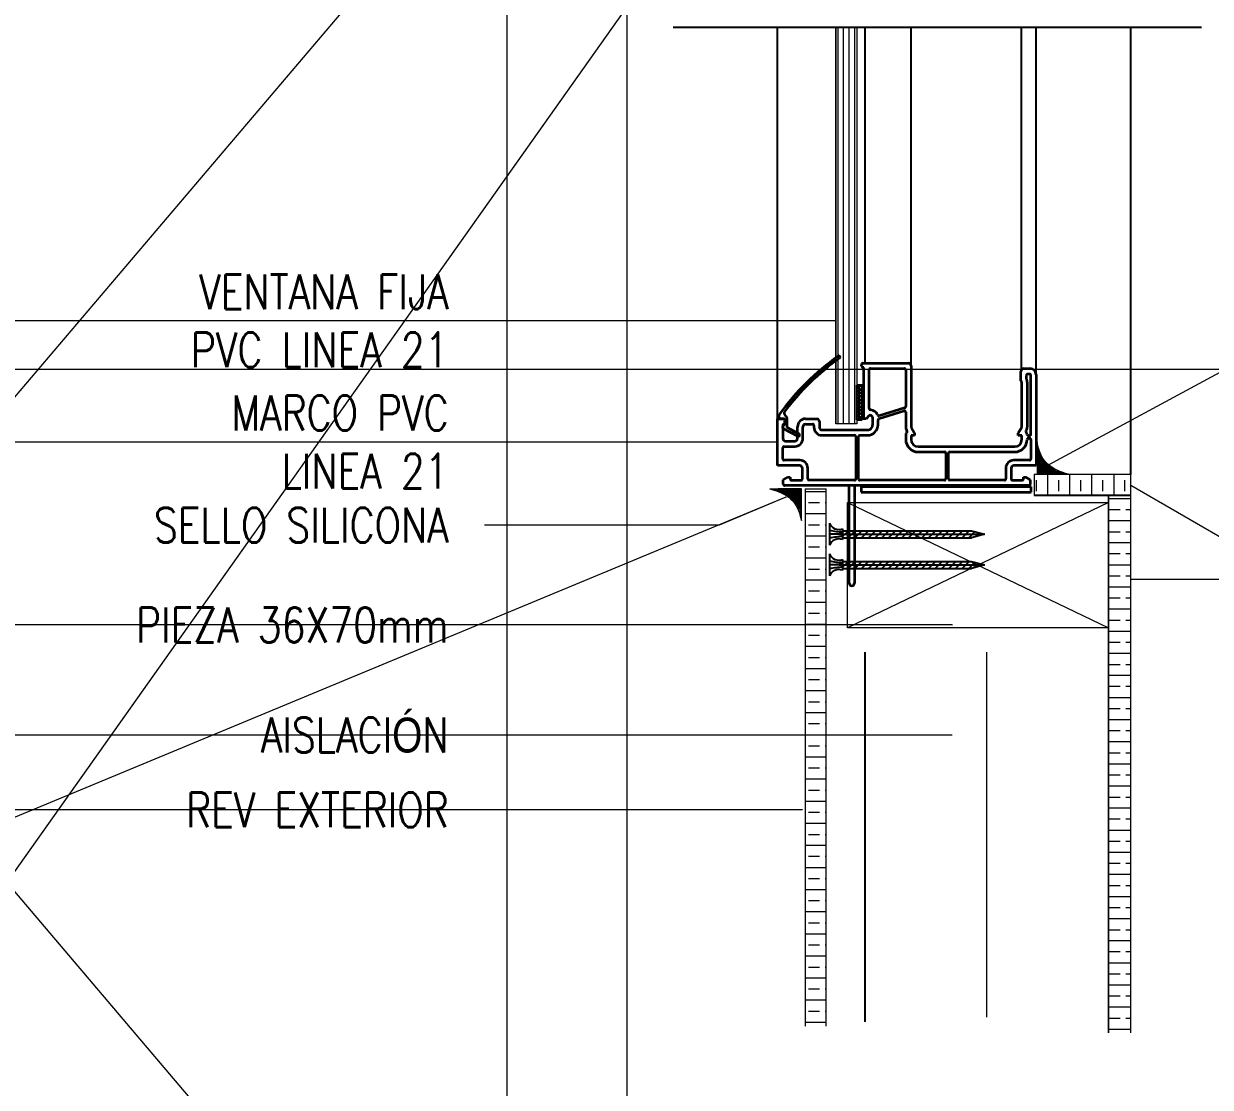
# Model space of a CAD drawing. Header units: metres. Extents: x -2 to 690, y -116 to 73.
# Drawn here: x 183.5583 to 183.8992, y 32.8306 to 33.1361 of the extents above; entities that cross this region are included whole.
import ezdxf

# ---------------------------------------------------------------- set-up
doc = ezdxf.new("R2010")
doc.units = ezdxf.units.M
doc.header["$LTSCALE"] = 5
doc.header["$MEASUREMENT"] = 0
doc.layers.get('0').update_dxf_attribs({"color": 30})
doc.layers.get('DEFPOINTS').update_dxf_attribs({"color": 210})
for name, color, linetype, lineweight in [('A-ANNO-SYMB', 3, 'Continuous', 18), ('A-ANNO-TEXT', 3, 'Continuous', 18), ('A-DETL-PATT', 8, 'Continuous', 18), ('A-ELEV-MBE1', 7, 'Continuous', 35), ('A-ELEV-MBE2', 4, 'Continuous', 25), ('A-FURN', 8, 'Continuous', 18), ('A-WALL-PATT', 8, 'Continuous', 18), ('A-WALL-STUD', 3, 'Continuous', 18)]:
    doc.layers.add(name, color=color, linetype=linetype, lineweight=lineweight)
doc.styles.add('E-ROMANS', font='romans.shx', dxfattribs={"width": 0.8})
doc.dimstyles.new('E-0100_TICK_12', dxfattribs={"dimscale": 0.001, "dimtxt": 120, "dimasz": 120, "dimexe": 60, "dimexo": 40, "dimgap": 60, "dimtad": 0, "dimzin": 0, "dimdsep": 46, "dimtxsty": 'E-ROMANS', "dimblk": 'OBLIQUE', "dimcen": 60, "dimclrd": 256, "dimclre": 256, "dimclrt": 256, "dimadec": 0, "dimazin": 0, "dimtfac": 1, "dimtmove": 1, "dimatfit": 3, "dimldrblk": 'OPEN90', "dimfxl": 1, "dimtfill": 1, "dimtolj": 1, "dimtzin": 0, "dimlwd": -1, "dimarcsym": 0})

# ---------------------------------------------------------------- blocks, each defined once
blk = doc.blocks.new('_Oblique')
at = {"color": 0, "linetype": 'ByBlock', "lineweight": -2}
blk.add_line((-0.5, -0.5), (0.5, 0.5), dxfattribs=at)

msp = doc.modelspace()

# ---------------------------------------------------------------- hatches: boundary and pattern name
at = {"layer": 'A-DETL-PATT'}
h = msp.add_hatch(dxfattribs=at)
h.set_pattern_fill('LINE', color=256, scale=0.0001, angle=135, style=0)
h.set_pattern_definition([(135, (207.3518098598273, -537.9014823364623), (-0.0002245064030267289, -0.0002245064030267288), [])])
edge = h.paths.add_edge_path()
edge.add_line((183.8494983751867, 33.00668991523819), (183.8494983751867, 33.01575696129689))
edge.add_spline(control_points=[(183.8494983751867, 33.01575696129678), (183.8502275095803, 33.01206239308645), (183.8514347897859, 33.01034700615251), (183.8531183927103, 33.00907989738457)], knot_values=[1, 1, 1, 1, 2, 2, 2, 2], weights=[1, 1, 1, 1], degree=3, periodic=0)
edge.add_spline(control_points=[(183.8531183927103, 33.00907989738457), (183.8549428051179, 33.00770681295521), (183.8571157856919, 33.00701817793138), (183.8585253323968, 33.0066899152383)], knot_values=[0, 0, 0, 0, 1, 1, 1, 1], weights=[1, 1, 1, 1], degree=3, periodic=0)
edge.add_line((183.8585253323973, 33.0066899152383), (183.8494983751867, 33.00668991523819))
h = msp.add_hatch(dxfattribs=at)
h.set_pattern_fill('BRASS', color=256, scale=0.001, angle=90, style=0)
h.set_pattern_definition([(90, (-387.158525253868, 9.222612265610124), (-0.00635, 3.888253587292846e-19), []), (90, (-387.161700253868, 9.222612265610124), (-0.00635, 3.888253587292846e-19), [0.003175, -0.0015875])])
h.paths.add_polyline_path([(183.8764167778161, 33.00054410872853), (183.8764167778161, 33.00655728833333), (183.8687157112002, 33.0065573003461), (183.8487191932787, 33.0065573003461), (183.8487191932787, 33.00054410872854)])
h = msp.add_hatch(dxfattribs=at)
h.set_pattern_fill('LINE', color=256, scale=0.0001, angle=-45.00000000000001, style=0)
h.set_pattern_definition([(315, (160.2794200080178, 603.9106133827318), (0.0002245064030267289, 0.0002245064030267288), [])])
edge = h.paths.add_edge_path()
edge.add_line((183.7817314926584, 33.00244113103138), (183.7817314926584, 32.99337408497267))
edge.add_spline(control_points=[(183.7817314926584, 32.99337408497279), (183.7810023582647, 32.99706865318312), (183.7797950780592, 32.99878404011706), (183.7781114751347, 33.00005114888499)], knot_values=[1, 1, 1, 1, 2, 2, 2, 2], weights=[1, 1, 1, 1], degree=3, periodic=0)
edge.add_spline(control_points=[(183.7781114751347, 33.00005114888499), (183.7762870627271, 33.00142423331435), (183.7741140821532, 33.00211286833819), (183.7727045354482, 33.00244113103126)], knot_values=[0, 0, 0, 0, 1, 1, 1, 1], weights=[1, 1, 1, 1], degree=3, periodic=0)
edge.add_line((183.7727045354478, 33.00244113103126), (183.7817314926584, 33.00244113103138))
h = msp.add_hatch(dxfattribs=at)
h.set_pattern_fill('BRASS', color=256, scale=0.001, style=0)
h.set_pattern_definition([(0, (-387.1304167038282, 9.500368965664677), (0, 0.00635), []), (0, (-387.1304167038282, 9.503543965664676), (0, 0.00635), [0.003175, -0.0015875])])
h.paths.add_polyline_path([(183.7888233508955, 33.00252506924316), (183.7828233508955, 33.00252506924317), (183.7828233508954, 32.84819894714514), (183.7888233508955, 32.84819894714514)])
h = msp.add_hatch(dxfattribs=at)
h.set_pattern_fill('BRASS', color=256, scale=0.001, style=0)
h.set_pattern_definition([(0, (-387.0392613995808, 9.498388005150048), (0, 0.00635), []), (0, (-387.0392613995808, 9.501563005150047), (0, 0.00635), [0.003175, -0.0015875])])
h.paths.add_polyline_path([(183.8764167778161, 33.00054410872853), (183.869978655143, 33.00054410872854), (183.8699786551429, 32.84621798663051), (183.8764167778161, 32.84621798663051)])

# ---------------------------------------------------------------- linework, layer by layer
for p, q in [((183.7996892694924, 33.02259941930406), (183.7996892694924, 33.03730790583522)), ((183.7976862561978, 33.02227370064229), (183.7976862561978, 33.03230667968619)), ((183.7976862561978, 33.02227370064229), (183.7976862561978, 33.03230667968619)), ((183.8764167778161, 33.00054410872853), (183.8486072084038, 33.00054410872853))]:
    msp.add_line(p, q)
at = {"layer": 'A-ANNO-SYMB'}
for p, q in [((183.7916664687714, 33.13498919808062), (183.7916664687714, 33.02114897100709)), ((183.7916664687714, 33.02114897100709), (183.7916664687714, 33.13498919808062)), ((183.7916664687714, 33.13498919808062), (183.7916664687714, 33.02114897100709)), ((183.7916664687714, 33.02114897100709), (183.7916664687714, 33.13498919808062)), ((183.7922809287034, 33.02114897100709), (183.7922809287034, 33.13498919808062)), ((183.7922809287034, 33.02114897100709), (183.7922809287034, 33.13498919808062)), ((183.7938736641286, 33.02114897100709), (183.7938736641286, 33.13498919808062)), ((183.7938736641286, 33.02114897100709), (183.7938736641286, 33.13498919808062)), ((183.7954663995538, 33.02114897100709), (183.7954663995538, 33.13498919808062)), ((183.7954663995538, 33.02114897100709), (183.7954663995538, 33.13498919808062)), ((183.7970591349718, 33.02114897100709), (183.7970591349718, 33.13498919808062)), ((183.7970591349718, 33.02114897100709), (183.7970591349718, 33.13498919808062)), ((183.7976862561978, 33.13498919808062), (183.7976862561978, 33.02114897100709)), ((183.7976862561978, 33.13498919808062), (183.7976862561978, 33.02114897100709)), ((183.7976862561978, 33.13498919808062), (183.7976862561978, 33.02114897100709)), ((183.7976862561978, 33.13498919808062), (183.7976862561978, 33.02114897100709)), ((183.7976862561978, 33.02114897100709), (183.7916664687714, 33.02114897100709)), ((183.7976862561978, 33.02114897100709), (183.7916664687714, 33.02114897100709)), ((183.7976230484333, 33.02114897100709), (183.7943342444765, 33.02114897100709)), ((183.7976230484333, 33.02114897100709), (183.7943342444765, 33.02114897100709)), ((183.8494983751867, 33.01575696129678), (183.8494983751867, 33.0066899152383)), ((183.8585253323968, 33.0066899152383), (183.8494983751867, 33.0066899152383)), ((183.7727045354482, 33.00244113103126), (183.7817314926584, 33.00244113103126)), ((183.7817314926584, 33.00244113103126), (183.775110498064, 33.00244113103126)), ((183.7817314926584, 32.99341417382111), (183.7817314926584, 33.00244113103126)), ((183.7817314926584, 32.99337408497279), (183.7817314926584, 33.00244113103126)), ((183.7828233508955, 33.00252506924316), (183.7888233508955, 33.00252506924316)), ((183.8764167778161, 33.00054410872853), (183.8699786551429, 33.00054410872853)), ((183.8699786551429, 33.00054410872853), (183.8699786551429, 32.84621798663051)), ((183.8764167778161, 32.84621798663051), (183.8764167778161, 33.00054410872853))]:
    msp.add_line(p, q, dxfattribs=at)
msp.add_lwpolyline([(183.8486072084038, 33.00054410872853), (183.8764167778161, 33.00054410872853), (183.8764167778161, 33.0065573003461), (183.8486072084038, 33.0065573003461)], close=True, dxfattribs=at)
for points in [[(183.7828233508955, 33.00252506924316), (183.7828233508955, 32.84819894714514)], [(183.7828233508955, 33.00252506924316), (183.7828233508955, 32.84819894714514)], [(183.7888233508955, 32.84819894714514), (183.7888233508955, 33.00252506924316)], [(183.7888233508955, 32.84819894714514), (183.7888233508955, 33.00252506924316)], [(183.8699786551429, 32.84621798663051), (183.8699786551429, 33.00054410872853)]]:
    msp.add_lwpolyline(points, dxfattribs=at)
for points in [[(183.8585253323968, 33.0066899152383), (183.8571157856919, 33.00701817793138), (183.8549428051179, 33.00770681295521), (183.8531183927103, 33.00907989738457), (183.8514347897859, 33.01034700615251), (183.8502275095803, 33.01206239308645), (183.8494983751867, 33.01575696129678)], [(183.7727045354482, 33.00244113103126), (183.7741140821532, 33.00211286833819), (183.7762870627271, 33.00142423331435), (183.7781114751347, 33.00005114888499), (183.7797950780592, 32.99878404011706), (183.7810023582647, 32.99706865318312), (183.7817314926584, 32.99337408497279)]]:
    msp.add_open_spline(points, degree=3, knots=[0, 0, 0, 0, 1, 1, 1, 2, 2, 2, 2], dxfattribs=at)
at = {"layer": 'A-ELEV-MBE1'}
for p, q in [((183.7990497700799, 33.03769160546817), (183.7990497700799, 33.03820320499817)), ((183.7990497700799, 33.03769160546817), (183.7990497700799, 33.03820320499817)), ((183.7994334697274, 33.03858690466022), (183.8124792577715, 33.03858690466022)), ((183.7994334697274, 33.03858690466022), (183.8124792577715, 33.03858690466022)), ((183.7996892694924, 33.03730790583522), (183.7994334697274, 33.03730790583522)), ((183.7996892694924, 33.03730790583522), (183.7994334697274, 33.03730790583522)), ((183.7996892694924, 33.02259941930406), (183.7996892694924, 33.03730790583522)), ((183.8016077677372, 33.03705210607022), (183.811328158829, 33.03705210607022)), ((183.8016077677372, 33.03705210607022), (183.811328158829, 33.03705210607022)), ((183.8132466570738, 33.03781950536522), (183.8132466570738, 33.02022769586056)), ((183.8132466570738, 33.03781950536522), (183.8132466570738, 33.02022769586056)), ((183.8456053274263, 33.03700094610558), (183.8475238256711, 33.03700094610558)), ((183.8456053274263, 33.03700094610558), (183.8475238256711, 33.03700094610558)), ((183.8012240680897, 33.02553806964879), (183.8012240680897, 33.03666840640817)), ((183.8012240680897, 33.02553806964879), (183.8012240680897, 33.03666840640817)), ((183.8117118584765, 33.03666840640817), (183.8117118584765, 33.02611454441085)), ((183.8117118584765, 33.03666840640817), (183.8117118584765, 33.02611454441085)), ((183.8448379281313, 33.03354764926353), (183.8448379281313, 33.03623354681058)), ((183.8448379281313, 33.03354764926353), (183.8448379281313, 33.03623354681058)), ((183.8463727267213, 33.03508244785353), (183.8463727267213, 33.03412106471824)), ((183.8463727267213, 33.03508244785353), (183.8463727267213, 33.03412106471824)), ((183.8472680259061, 33.03546614751558), (183.8467564263688, 33.03546614751558)), ((183.8472680259061, 33.03546614751558), (183.8467564263688, 33.03546614751558)), ((183.8476517255536, 33.01819966333441), (183.8476517255536, 33.03508244785353)), ((183.8476517255536, 33.01819966333441), (183.8476517255536, 33.03508244785353)), ((183.8491865241436, 33.03533824761853), (183.8491865241436, 33.0091699315979)), ((183.8491865241436, 33.03533824761853), (183.8491865241436, 33.0091699315979)), ((183.7976862561978, 33.03230667968619), (183.7991896795998, 33.03230667968619)), ((183.7976862561978, 33.03230667968619), (183.7991896795998, 33.03230667968619)), ((183.7976862561978, 33.03153911415011), (183.7981728723522, 33.03153911415011)), ((183.7976862561978, 33.03153911415011), (183.7981728723522, 33.03153911415011)), ((183.7976862561978, 33.03054598286853), (183.7981728723522, 33.03054598286853)), ((183.7976862561978, 33.03054598286853), (183.7981728723522, 33.03054598286853)), ((183.7981730282323, 33.03153891915444), (183.7984597206074, 33.03203548489709)), ((183.7981730282323, 33.03153891915444), (183.7984597206074, 33.03203548489709)), ((183.7981730281304, 33.03054578766914), (183.7984597205055, 33.0310423534409)), ((183.7981730281304, 33.03054578766914), (183.7984597205055, 33.0310423534409)), ((183.7984598115495, 33.03104258589319), (183.7981731191745, 33.03153915163584)), ((183.7984598115495, 33.03104258589319), (183.7981731191745, 33.03153915163584)), ((183.7984598116514, 33.03004945440789), (183.7981731192763, 33.03054602017964)), ((183.7984598116514, 33.03004945440789), (183.7981731192763, 33.03054602017964)), ((183.7984598114477, 33.03203571734939), (183.7983011356396, 33.03231055189262)), ((183.7984598114477, 33.03203571734939), (183.7983011356396, 33.03231055189262)), ((183.7984595647272, 33.03203567977634), (183.7990329494774, 33.03203567977634)), ((183.7984595647272, 33.03203567977634), (183.7990329494774, 33.03203567977634)), ((183.7984595647272, 33.03104254849477), (183.7990329494774, 33.03104254849477)), ((183.7984595647272, 33.03104254849477), (183.7990329494774, 33.03104254849477)), ((183.7990331052557, 33.0320354849553), (183.7991896795998, 33.03230667968619)), ((183.7990331052557, 33.0320354849553), (183.7991896795998, 33.03230667968619)), ((183.7990331051538, 33.0310423534991), (183.7991896795998, 33.03131354840461)), ((183.7990331051538, 33.0310423534991), (183.7991896795998, 33.03131354840461)), ((183.7990331050519, 33.0300492220429), (183.7991896795998, 33.03032041709393)), ((183.7990331050519, 33.0300492220429), (183.7991896795998, 33.03032041709393)), ((183.7991896795998, 33.0317646798956), (183.799033196096, 33.03203571729118)), ((183.7991896795998, 33.0317646798956), (183.799033196096, 33.03203571729118)), ((183.7991896795998, 33.03077154861403), (183.7990331961979, 33.03104258580588)), ((183.7991896795998, 33.03077154861403), (183.7990331961979, 33.03104258580588)), ((183.7991896795998, 33.03230667968619), (183.7991896795998, 33.02227370064229)), ((183.7991896795998, 33.03230667968619), (183.7991896795998, 33.02227370064229)), ((183.8450937278963, 33.02022769586056), (183.8450937278963, 33.03318589377322)), ((183.8450937278963, 33.02022769586056), (183.8450937278963, 33.03318589377322)), ((183.8466285264863, 33.03316394963058), (183.8466285264863, 33.02022769586056)), ((183.8466285264863, 33.03316394963058), (183.8466285264863, 33.02022769586056)), ((183.7976862561978, 33.02955285158696), (183.7981728723522, 33.02955285158696)), ((183.7976862561978, 33.02955285158696), (183.7981728723522, 33.02955285158696)), ((183.7976862561978, 33.02855972027628), (183.7981728723522, 33.02855972027628)), ((183.7976862561978, 33.02855972027628), (183.7981728723522, 33.02855972027628)), ((183.7976862561978, 33.0275665889947), (183.7981728723522, 33.0275665889947)), ((183.7976862561978, 33.0275665889947), (183.7981728723522, 33.0275665889947)), ((183.7981730280285, 33.02955265621294), (183.7984597204036, 33.0300492219847)), ((183.7981730280285, 33.02955265621294), (183.7984597204036, 33.0300492219847)), ((183.7981730279267, 33.02855952475674), (183.7984597203018, 33.0290560904994)), ((183.7981730279267, 33.02855952475674), (183.7984597203018, 33.0290560904994)), ((183.7981730278175, 33.02756639327144), (183.7984597201999, 33.0280629590432)), ((183.7981730278175, 33.02756639327144), (183.7984597201999, 33.0280629590432)), ((183.7981730277157, 33.02657326181524), (183.7984597200908, 33.027069827587)), ((183.7981730277157, 33.02657326181524), (183.7984597200908, 33.027069827587)), ((183.7984598117533, 33.02905632295169), (183.7981731193782, 33.02955288872344)), ((183.7984598117533, 33.02905632295169), (183.7981731193782, 33.02955288872344)), ((183.7984598118551, 33.02806319149549), (183.7981731194801, 33.02855975723814)), ((183.7984598118551, 33.02806319149549), (183.7981731194801, 33.02855975723814)), ((183.798459811957, 33.02707006001019), (183.7981731195819, 33.02756662578194)), ((183.798459811957, 33.02707006001019), (183.7981731195819, 33.02756662578194)), ((183.7984595647272, 33.03004941721319), (183.7990329494774, 33.03004941721319)), ((183.7984595647272, 33.03004941721319), (183.7990329494774, 33.03004941721319)), ((183.7984595647272, 33.02905628593162), (183.7990329494774, 33.02905628593162)), ((183.7984595647272, 33.02905628593162), (183.7990329494774, 33.02905628593162)), ((183.7984595647272, 33.02806315465004), (183.7990329494774, 33.02806315465004)), ((183.7984595647272, 33.02806315465004), (183.7990329494774, 33.02806315465004)), ((183.7984595647272, 33.02707002336847), (183.7990329494774, 33.02707002336847)), ((183.7984595647272, 33.02707002336847), (183.7990329494774, 33.02707002336847)), ((183.7990331049501, 33.0290560905576), (183.7991896795998, 33.02932728581236)), ((183.7990331049501, 33.0290560905576), (183.7991896795998, 33.02932728581236)), ((183.7990331048482, 33.0280629591014), (183.7991896795998, 33.02833415453078)), ((183.7990331048482, 33.0280629591014), (183.7991896795998, 33.02833415453078)), ((183.7990331047463, 33.02706982764521), (183.7991896795998, 33.02734102324921)), ((183.7990331047463, 33.02706982764521), (183.7991896795998, 33.02734102324921)), ((183.7991896795998, 33.02977841733245), (183.7990331962997, 33.03004945434968)), ((183.7991896795998, 33.02977841733245), (183.7990331962997, 33.03004945434968)), ((183.7991896795998, 33.02878528605088), (183.7990331964016, 33.02905632289348)), ((183.7991896795998, 33.02878528605088), (183.7990331964016, 33.02905632289348)), ((183.7991896795998, 33.0277921547693), (183.7990331965034, 33.02806319143728)), ((183.7991896795998, 33.0277921547693), (183.7990331965034, 33.02806319143728)), ((183.7991896795998, 33.02679902345862), (183.7990331966053, 33.02707005995198)), ((183.7991896795998, 33.02679902345862), (183.7990331966053, 33.02707005995198)), ((183.7976862561978, 33.02657345771313), (183.7981728723522, 33.02657345771313)), ((183.7976862561978, 33.02657345771313), (183.7981728723522, 33.02657345771313)), ((183.7976862561978, 33.02558032643155), (183.7981728723522, 33.02558032643155)), ((183.7976862561978, 33.02558032643155), (183.7981728723522, 33.02558032643155)), ((183.7976862561978, 33.02458719514998), (183.7981728723522, 33.02458719514998)), ((183.7976862561978, 33.02458719514998), (183.7981728723522, 33.02458719514998)), ((183.7976862561978, 33.0235940638684), (183.7981728723522, 33.0235940638684)), ((183.7976862561978, 33.0235940638684), (183.7981728723522, 33.0235940638684)), ((183.7981730274101, 33.02359386741755), (183.7984597197852, 33.0240904331893)), ((183.7981730274101, 33.02359386741755), (183.7984597197852, 33.0240904331893)), ((183.7981730276138, 33.02558013035905), (183.7984597199889, 33.0260766961308)), ((183.7981730276138, 33.02558013035905), (183.7984597199889, 33.0260766961308)), ((183.798173027512, 33.02458699890285), (183.798459719887, 33.0250835646455)), ((183.798173027512, 33.02458699890285), (183.798459719887, 33.0250835646455)), ((183.7984598120589, 33.02607692855399), (183.7981731196838, 33.02657349432575)), ((183.7984598120589, 33.02607692855399), (183.7981731196838, 33.02657349432575)), ((183.7984598121607, 33.02508379709779), (183.7981731197856, 33.02558036286955)), ((183.7984598121607, 33.02508379709779), (183.7981731197856, 33.02558036286955)), ((183.7984598122699, 33.02409066564159), (183.7981731198875, 33.02458723138425)), ((183.7984598122699, 33.02409066564159), (183.7981731198875, 33.02458723138425)), ((183.7984598123717, 33.02309753415629), (183.7981731199966, 33.02359409992805)), ((183.7984598123717, 33.02309753415629), (183.7981731199966, 33.02359409992805)), ((183.7984595647272, 33.02607689208689), (183.7990329494774, 33.02607689208689)), ((183.7984595647272, 33.02607689208689), (183.7990329494774, 33.02607689208689)), ((183.7984595647272, 33.02508376077621), (183.7990329494774, 33.02508376077621)), ((183.7984595647272, 33.02508376077621), (183.7990329494774, 33.02508376077621)), ((183.7984595647272, 33.02409062949464), (183.7990329494774, 33.02409062949464)), ((183.7984595647272, 33.02409062949464), (183.7990329494774, 33.02409062949464)), ((183.7990331044335, 33.02409043324751), (183.7991896795998, 33.02436162937538)), ((183.7990331044335, 33.02409043324751), (183.7991896795998, 33.02436162937538)), ((183.7990331043316, 33.02309730179131), (183.7991896795998, 33.0233684980938)), ((183.7990331043316, 33.02309730179131), (183.7991896795998, 33.0233684980938)), ((183.7990331046445, 33.02607669618901), (183.7991896795998, 33.02634789196763)), ((183.7990331046445, 33.02607669618901), (183.7991896795998, 33.02634789196763)), ((183.7990331045353, 33.02508356470371), (183.7991896795998, 33.02535476068606)), ((183.7990331045353, 33.02508356470371), (183.7991896795998, 33.02535476068606)), ((183.7991896795998, 33.02580589217705), (183.7990331967072, 33.02607692849578)), ((183.7991896795998, 33.02580589217705), (183.7990331967072, 33.02607692849578)), ((183.7991896795998, 33.02481276089547), (183.7990331968163, 33.02508379703958)), ((183.7991896795998, 33.02481276089547), (183.7990331968163, 33.02508379703958)), ((183.7991896795998, 33.0238196296139), (183.7990331969182, 33.02409066558339)), ((183.7991896795998, 33.0238196296139), (183.7990331969182, 33.02409066558339)), ((183.8012395849424, 33.02351023534884), (183.8003287689049, 33.02259941930406)), ((183.8012395849424, 33.02351023534884), (183.8003287689049, 33.02259941930406)), ((183.804053582468, 33.02268678856653), (183.8112159759099, 33.02487655198074)), ((183.804053582468, 33.02268678856653), (183.8112159759099, 33.02487655198074)), ((183.8114403417481, 33.02574761062151), (183.8040810701264, 33.02349765550916)), ((183.8114403417481, 33.02574761062151), (183.8040810701264, 33.02349765550916)), ((183.8117118584765, 33.0245096181914), (183.8117118584765, 33.02022769586056)), ((183.8117118584765, 33.0245096181914), (183.8117118584765, 33.02022769586056)), ((183.7748766922219, 33.02259941930406), (183.7764114908192, 33.02259941930406)), ((183.7748766922219, 33.0091699315979), (183.7748766922219, 33.02259941930406)), ((183.7748766922219, 33.02259941930406), (183.7764114908192, 33.02259941930406)), ((183.7748766922219, 33.0091699315979), (183.7748766922219, 33.02259941930406)), ((183.7755635615745, 33.02272779146897), (183.7769025213334, 33.02272083073494)), ((183.7755635615745, 33.02272779146897), (183.7769025213334, 33.02272083073494)), ((183.7763619916646, 33.02035260012944), (183.7763471331842, 33.01988787036844)), ((183.7763619916646, 33.02035260012944), (183.7763471331842, 33.01988787036844)), ((183.7763471331842, 33.01988787036844), (183.7806829158858, 33.01763006243145)), ((183.7763471331842, 33.01988787036844), (183.7806829158858, 33.01763006243145)), ((183.7768740457892, 33.02080885808554), (183.7763619916646, 33.02035260012944)), ((183.7768740457892, 33.02080885808554), (183.7763619916646, 33.02035260012944)), ((183.7764114908192, 33.02106462071406), (183.7764114908192, 33.01697182444495)), ((183.7764114908192, 33.02106462071406), (183.7764114908192, 33.01697182444495)), ((183.7768839816768, 33.02272011475161), (183.7768740457892, 33.02080885808554)), ((183.7768839816768, 33.02272011475161), (183.7768740457892, 33.02080885808554)), ((183.777634776458, 33.02007930386917), (183.7776484843476, 33.02271614041983)), ((183.777634776458, 33.02007930386917), (183.7776484843476, 33.02271614041983)), ((183.7810360200443, 33.01830814617442), (183.777634776458, 33.02007930386917)), ((183.7810360200443, 33.01830814617442), (183.777634776458, 33.02007930386917)), ((183.7806321869489, 33.01697182444495), (183.7806321869489, 33.02029722141906)), ((183.7806321869489, 33.01697182444495), (183.7806321869489, 33.02029722141906)), ((183.7821669855462, 33.01697182444495), (183.7821669855462, 33.02029722141906)), ((183.7821669855462, 33.01697182444495), (183.7821669855462, 33.02029722141906)), ((183.7829343848412, 33.02259941930406), (183.786131881911, 33.02259941930406)), ((183.7829343848412, 33.02259941930406), (183.786131881911, 33.02259941930406)), ((183.7829343848412, 33.02106462071406), (183.7849807829685, 33.02106462071406)), ((183.7829343848412, 33.02106462071406), (183.7849807829685, 33.02106462071406)), ((183.785364482616, 33.020680921052), (183.785364482616, 33.020169321522)), ((183.785364482616, 33.020680921052), (183.785364482616, 33.020169321522)), ((183.7868992812133, 33.02183202000906), (183.7868992812133, 33.020169321522)), ((183.7868992812133, 33.02183202000906), (183.7868992812133, 33.020169321522)), ((183.7976862561978, 33.02260093258683), (183.7981728723522, 33.02260093258683)), ((183.7976862561978, 33.02260093258683), (183.7981728723522, 33.02260093258683)), ((183.7991896795998, 33.02227370064229), (183.7976862561978, 33.02227370064229)), ((183.7991896795998, 33.02227370064229), (183.7976862561978, 33.02227370064229)), ((183.7981730273082, 33.02260073596135), (183.7984597196833, 33.0230973017331)), ((183.7981730273082, 33.02260073596135), (183.7984597196833, 33.0230973017331)), ((183.7983598326378, 33.02227757284872), (183.7981731200985, 33.02260096847185)), ((183.7983598326378, 33.02227757284872), (183.7981731200985, 33.02260096847185)), ((183.7984595647272, 33.02309749821306), (183.7990329494774, 33.02309749821306)), ((183.7984595647272, 33.02309749821306), (183.7990329494774, 33.02309749821306)), ((183.7991896795998, 33.02282649833232), (183.79903319702, 33.02309753409808)), ((183.7991896795998, 33.02282649833232), (183.79903319702, 33.02309753409808)), ((183.8003287689049, 33.02259941930406), (183.7996892694924, 33.02259941930406)), ((183.8003287689049, 33.02259941930406), (183.7996892694924, 33.02259941930406)), ((183.8022472671497, 33.02093672081701), (183.8022472671497, 33.02285521906906)), ((183.8022472671497, 33.02093672081701), (183.8022472671497, 33.02285521906906)), ((183.8037820657397, 33.02093672081701), (183.8037820657397, 33.02231985474809)), ((183.8037820657397, 33.02093672081701), (183.8037820657397, 33.02231985474809)), ((183.8132466570738, 33.02022769586056), (183.8142698561338, 33.01845546309941)), ((183.8132466570738, 33.02022769586056), (183.8142698561338, 33.01845546309941)), ((183.844070528829, 33.01845546309941), (183.8450937278963, 33.02022769586056)), ((183.844070528829, 33.01845546309941), (183.8450937278963, 33.02022769586056)), ((183.7876666805083, 33.019401922227), (183.8007124685524, 33.019401922227)), ((183.7876666805083, 33.019401922227), (183.8007124685524, 33.019401922227)), ((183.7876666805083, 33.017867123637), (183.7970033719526, 33.017867123637)), ((183.7876666805083, 33.017867123637), (183.7970033719526, 33.017867123637)), ((183.7973870716001, 33.01748342397495), (183.7973870716001, 33.00533293512289)), ((183.7973870716001, 33.01748342397495), (183.7973870716001, 33.00533293512289)), ((183.7981544709024, 33.00533293512289), (183.7981544709024, 33.01748342397495)), ((183.7981544709024, 33.00533293512289), (183.7981544709024, 33.01748342397495)), ((183.7985381705499, 33.017867123637), (183.8007124685524, 33.017867123637)), ((183.7985381705499, 33.017867123637), (183.8007124685524, 33.017867123637)), ((183.8117118584765, 33.01781596367236), (183.8117118584765, 33.01666486474441)), ((183.8117118584765, 33.01781596367236), (183.8117118584765, 33.01666486474441)), ((183.8119174825029, 33.01946029656555), (183.8120711766811, 33.01919409043494)), ((183.8119174825029, 33.01946029656555), (183.8120711766811, 33.01919409043494)), ((183.8132466570738, 33.01781596367236), (183.8132466570738, 33.01666486474441)), ((183.8142698561338, 33.01781596367236), (183.8132466570738, 33.01781596367236)), ((183.8132466570738, 33.01781596367236), (183.8132466570738, 33.01666486474441)), ((183.8142698561338, 33.01781596367236), (183.8132466570738, 33.01781596367236)), ((183.8142698561338, 33.01845546309941), (183.8142698561338, 33.01781596367236)), ((183.8142698561338, 33.01845546309941), (183.8142698561338, 33.01781596367236)), ((183.844070528829, 33.01781596367236), (183.844070528829, 33.01845546309941)), ((183.844070528829, 33.01781596367236), (183.844070528829, 33.01845546309941)), ((183.8450937278963, 33.01781596367236), (183.844070528829, 33.01781596367236)), ((183.8450937278963, 33.01781596367236), (183.844070528829, 33.01781596367236)), ((183.8450937278963, 33.01666486474441), (183.8450937278963, 33.01781596367236)), ((183.8450937278963, 33.01666486474441), (183.8450937278963, 33.01781596367236)), ((183.8464229024672, 33.01946029656555), (183.846269208289, 33.01919409043494)), ((183.8464229024672, 33.01946029656555), (183.846269208289, 33.01919409043494)), ((183.8469734646047, 33.01781596367236), (183.8472680259061, 33.01781596367236)), ((183.8469734646047, 33.01781596367236), (183.8472680259061, 33.01781596367236)), ((183.8470122261338, 33.01704856437736), (183.8472680259061, 33.01704856437736)), ((183.8470122261338, 33.01704856437736), (183.8472680259061, 33.01704856437736)), ((183.8476517255536, 33.01666486474441), (183.8476517255536, 33.01108842984995)), ((183.8476517255536, 33.01666486474441), (183.8476517255536, 33.01108842984995)), ((183.7764114908192, 33.01108842984995), (183.7764114908192, 33.014285926927)), ((183.7764114908192, 33.01108842984995), (183.7764114908192, 33.014285926927)), ((183.7767951904667, 33.01466962655995), (183.7798647876539, 33.01466962655995)), ((183.7767951904667, 33.01466962655995), (183.7798647876539, 33.01466962655995)), ((183.7771788901142, 33.01620442514995), (183.7798647876539, 33.01620442514995)), ((183.7771788901142, 33.01620442514995), (183.7798647876539, 33.01620442514995)), ((183.8152930551938, 33.01461846662441), (183.843047329769, 33.01461846662441)), ((183.8152930551938, 33.01461846662441), (183.843047329769, 33.01461846662441)), ((183.8152930551938, 33.01308366800531), (183.8228391482831, 33.01308366800531)), ((183.8152930551938, 33.01308366800531), (183.8228391482831, 33.01308366800531)), ((183.8243739468804, 33.01308366800531), (183.843047329769, 33.01308366800531)), ((183.8243739468804, 33.01308366800531), (183.843047329769, 33.01308366800531)), ((183.7812716863687, 33.0107047301879), (183.7767951904667, 33.0107047301879)), ((183.7812716863687, 33.0107047301879), (183.7767951904667, 33.0107047301879)), ((183.8232228479306, 33.01269996837236), (183.8232228479306, 33.00533293512289)), ((183.8232228479306, 33.01269996837236), (183.8232228479306, 33.00533293512289)), ((183.8239902472256, 33.00533293512289), (183.8239902472256, 33.01269996837236)), ((183.8239902472256, 33.00533293512289), (183.8239902472256, 33.01269996837236)), ((183.8472680259061, 33.0107047301879), (183.842791530004, 33.0107047301879)), ((183.8472680259061, 33.0107047301879), (183.842791530004, 33.0107047301879)), ((183.7812716863687, 33.0091699315979), (183.7748766922219, 33.0091699315979)), ((183.7812716863687, 33.0091699315979), (183.7748766922219, 33.0091699315979)), ((183.7820390856637, 33.00533293512289), (183.7820390856637, 33.0084025323029)), ((183.7820390856637, 33.00533293512289), (183.7820390856637, 33.0084025323029)), ((183.7835738842537, 33.00533293512289), (183.7835738842537, 33.0084025323029)), ((183.7835738842537, 33.00533293512289), (183.7835738842537, 33.0084025323029)), ((183.8404893321118, 33.0084025323029), (183.8404893321118, 33.00533293512289)), ((183.8404893321118, 33.0084025323029), (183.8404893321118, 33.00533293512289)), ((183.842024130709, 33.0084025323029), (183.842024130709, 33.00533293512289)), ((183.842024130709, 33.0084025323029), (183.842024130709, 33.00533293512289)), ((183.8491865241436, 33.0091699315979), (183.842791530004, 33.0091699315979)), ((183.8491865241436, 33.0091699315979), (183.842791530004, 33.0091699315979)), ((183.7765393907017, 33.00507656713471), (183.777869549484, 33.00584453465289)), ((183.7765393907017, 33.00507656713471), (183.777869549484, 33.00584453465289)), ((183.7765393907017, 33.00379813653289), (183.7765393907017, 33.00507656713471)), ((183.7765393907017, 33.00379813653289), (183.7765393907017, 33.00507656713471)), ((183.795079962953, 33.00341443687084), (183.7769230903492, 33.00341443687084)), ((183.8471401260236, 33.00341443687084), (183.7769230903492, 33.00341443687084)), ((183.777869549484, 33.00584453465289), (183.7785090488965, 33.00584453465289)), ((183.777869549484, 33.00584453465289), (183.7785090488965, 33.00584453465289)), ((183.7785090488965, 33.00584453465289), (183.7785090488965, 33.00533293512289)), ((183.7785090488965, 33.00584453465289), (183.7785090488965, 33.00533293512289)), ((183.778892748544, 33.00494923546084), (183.7816553860162, 33.00494923546084)), ((183.778892748544, 33.00494923546084), (183.7816553860162, 33.00494923546084)), ((183.7970033719526, 33.00494923546084), (183.7839575839085, 33.00494923546084)), ((183.7970033719526, 33.00494923546084), (183.7839575839085, 33.00494923546084)), ((183.7954636626005, 32.97540436253057), (183.7954636626005, 33.00303073723789)), ((183.7969984611905, 33.00303073723789), (183.7969984611905, 32.97540436253057)), ((183.8471401260236, 33.00341443687084), (183.797382160838, 33.00341443687084)), ((183.8228391482831, 33.00494923546084), (183.7985381705499, 33.00494923546084)), ((183.8228391482831, 33.00494923546084), (183.7985381705499, 33.00494923546084)), ((183.8478083800351, 33.00305088890472), (183.7989375339226, 33.00305088890472)), ((183.7989375339226, 33.00305088890472), (183.7989375339226, 33.00151939208608)), ((183.8401056324643, 33.00494923546084), (183.8243739468804, 33.00494923546084)), ((183.8401056324643, 33.00494923546084), (183.8243739468804, 33.00494923546084)), ((183.8424078303565, 33.00494923546084), (183.8451704678214, 33.00494923546084)), ((183.8424078303565, 33.00494923546084), (183.8451704678214, 33.00494923546084)), ((183.8455541674762, 33.00584453465289), (183.8461936668887, 33.00584453465289)), ((183.8455541674762, 33.00533293512289), (183.8455541674762, 33.00584453465289)), ((183.8455541674762, 33.00584453465289), (183.8461936668887, 33.00584453465289)), ((183.8455541674762, 33.00533293512289), (183.8455541674762, 33.00584453465289)), ((183.8461936668887, 33.00584453465289), (183.8475238256711, 33.00507656713471)), ((183.8461936668887, 33.00584453465289), (183.8475238256711, 33.00507656713471)), ((183.8475238256711, 33.00507656713471), (183.8475238256711, 33.00379813653289)), ((183.8475238256711, 33.00507656713471), (183.8475238256711, 33.00379813653289)), ((183.8478083800351, 33.00151939208608), (183.8478083800351, 33.00305088890472)), ((183.7989375339226, 33.00151939208608), (183.8478083800351, 33.00151939208608))]:
    msp.add_line(p, q, dxfattribs=at)
for centre, radius, start, end in [((183.8341681152868, 32.98135188282443), 0.0725350665817437, 125.2466227195203, 144.1106929031756), ((183.8341681152868, 32.98135188282443), 0.0725350665817437, 125.2466227195203, 144.1106929031756), ((183.7924938771859, 33.04029136223908), 0.0003511542631541342, 305.0251169333378, 128.6312907096373), ((183.83418548726, 32.98133695599087), 0.07185558241719281, 125.2685210466926, 143.0425323013148), ((183.83418548726, 32.98133695599087), 0.07185558241719281, 125.2685210466926, 143.0425323013148), ((183.7994334697347, 33.03820320500544), 0.0003836996547761374, 90.00000108647829, 180.0000010864791), ((183.7994334697347, 33.03820320500544), 0.0003836996547761374, 90.00000108647829, 180.0000010864791), ((183.7994334697201, 33.03769160547544), 0.0003836996402242221, 180.0000010864791, 270.0000010864783), ((183.7994334697201, 33.03769160547544), 0.0003836996402242221, 180.0000010864791, 270.0000010864783), ((183.8016077677444, 33.03666840641544), 0.0003836996547761374, 90.00000108647829, 180.0000010864791), ((183.8016077677444, 33.03666840641544), 0.0003836996547761374, 90.00000108647829, 180.0000010864791), ((183.8113281588217, 33.03666840641544), 0.0003836996547761374, 359.9999989135209, 89.99999891352171), ((183.8113281588217, 33.03666840641544), 0.0003836996547761374, 359.9999989135209, 89.99999891352171), ((183.8124792577751, 33.03781950536158), 0.0007673992986383382, 2.71619573352484e-07, 90.00000027161795), ((183.8124792577751, 33.03781950536158), 0.0007673992986383382, 2.71619573352484e-07, 90.00000027161795), ((183.8456053274263, 33.03623354681058), 0.0007673992950003594, 90, 180), ((183.8456053274263, 33.03623354681058), 0.0007673992950003594, 90, 180), ((183.8475238256638, 33.0353382476258), 0.001662698479776736, 359.9999997492738, 89.99999974927174), ((183.8475238256638, 33.0353382476258), 0.001662698479776736, 359.9999997492738, 89.99999974927174), ((183.8452216277742, 33.03354764926683), 0.0003836996428212558, 180.0000004933717, 250.5287798595764), ((183.8452216277742, 33.03354764926683), 0.0003836996428212558, 180.0000004933717, 250.5287798595764), ((183.8467564263761, 33.0350824478608), 0.0003836996547761374, 90.00000108647829, 180.0000010864791), ((183.8467564263761, 33.0350824478608), 0.0003836996547761374, 90.00000108647829, 180.0000010864791), ((183.8467564263846, 33.03412106472275), 0.0003836996633399536, 180.0000006740093, 209.9264355410659), ((183.8467564263846, 33.03412106472275), 0.0003836996633399536, 180.0000006740093, 209.9264355410659), ((183.8450937278982, 33.0331639496388), 0.00153479858802541, 359.9999996931678, 29.92643455965541), ((183.8450937278982, 33.0331639496388), 0.00153479858802541, 359.9999996931678, 29.92643455965541), ((183.8472680258988, 33.0350824478608), 0.0003836996547761374, 359.9999989135209, 89.99999891352171), ((183.8472680258988, 33.0350824478608), 0.0003836996547761374, 359.9999989135209, 89.99999891352171), ((183.7759407968729, 33.02336439769086), 0.0007399824036131388, 136.5313146267899, 239.474893649917), ((183.7759407968729, 33.02336439769086), 0.0007399824036131388, 136.5313146267899, 239.474893649917), ((183.7782717637901, 33.02451580650264), 0.001504946850997689, 179.1507055375156, 232.3017215870844), ((183.7782717637901, 33.02451580650264), 0.001504946850997689, 179.1507055375156, 232.3017215870844), ((183.7768839816892, 33.02272011476821), 0.0007645129888528119, 359.7021444796479, 52.30172183414518), ((183.7768839816892, 33.02272011476821), 0.0007645129888528119, 359.7021444796479, 52.30172183414518), ((183.8016077677457, 33.02553806963861), 0.0003836996559893892, 179.9999984798309, 267.2705958437884), ((183.8016077677457, 33.02553806963861), 0.0003836996559893892, 179.9999984798309, 267.2705958437884), ((183.8015109015542, 33.02323891871642), 0.0003836996466974478, 91.91978343647455, 134.9999978265242), ((183.8015109015542, 33.02323891871642), 0.0003836996466974478, 91.91978343647455, 134.9999978265242), ((183.8014798678543, 33.0228552190682), 0.0007673992953947106, 6.43239449889174e-08, 88.64253839246842), ((183.8014798678543, 33.0228552190682), 0.0007673992953947106, 6.43239449889174e-08, 88.64253839246842), ((183.8014798678687, 33.02285521906348), 0.002302197882452162, 22.0739953738582, 87.27059776278729), ((183.8014798678687, 33.02285521906348), 0.002302197882452162, 22.0739953738582, 87.27059776278729), ((183.8039688872037, 33.02386458930444), 0.0003836996459276583, 202.0739954707389, 287.0000004970912), ((183.8039688872037, 33.02386458930444), 0.0003836996459276583, 202.0739954707389, 287.0000004970912), ((183.8113281588326, 33.02450961818753), 0.0003836996439154916, 5.777226696725204e-07, 107.0000005780924), ((183.8113281588326, 33.02450961818753), 0.0003836996439154916, 5.777226696725204e-07, 107.0000005780924), ((183.8113281588342, 33.02611454441569), 0.0003836996422711875, 286.9999992768354, 359.9999992766529), ((183.8113281588342, 33.02611454441569), 0.0003836996422711875, 286.9999992768354, 359.9999992766529), ((183.7764114908192, 33.02183202000906), 0.0007673992950003594, 270, 90), ((183.7764114908192, 33.02183202000906), 0.0007673992950003594, 270, 90), ((183.7829343848376, 33.02029722141542), 0.002302197888639057, 89.99999990945851, 179.9999999094597), ((183.7829343848376, 33.02029722141542), 0.002302197888639057, 89.99999990945851, 179.9999999094597), ((183.7829343848412, 33.02029722141906), 0.0007673992950003594, 90, 180), ((183.7829343848412, 33.02029722141906), 0.0007673992950003594, 90, 180), ((183.7849807829612, 33.02068092105928), 0.0003836996547761374, 359.9999989135209, 89.99999891352171), ((183.7849807829612, 33.02068092105928), 0.0003836996547761374, 359.9999989135209, 89.99999891352171), ((183.7876666805046, 33.02016932152564), 0.002302197888639057, 180.0000000905398, 270.0000000905414), ((183.7876666805046, 33.02016932152564), 0.002302197888639057, 180.0000000905398, 270.0000000905414), ((183.7861318819146, 33.02183202000542), 0.0007673992986383382, 2.71619573352484e-07, 90.00000027161795), ((183.7861318819146, 33.02183202000542), 0.0007673992986383382, 2.71619573352484e-07, 90.00000027161795), ((183.7876666805083, 33.020169321522), 0.0007673992950003594, 180, 270), ((183.7876666805083, 33.020169321522), 0.0007673992950003594, 180, 270), ((183.800712468556, 33.02093672082064), 0.001534798593638698, 269.9999998641878, 359.9999998641898), ((183.800712468556, 33.02093672082064), 0.003069597183639416, 269.9999999320939, 359.9999999320947), ((183.800712468556, 33.02093672082064), 0.001534798593638698, 269.9999998641878, 359.9999998641898), ((183.800712468556, 33.02093672082064), 0.003069597183639416, 269.9999999320939, 359.9999999320947), ((183.8041657654016, 33.0223198547578), 0.0003836996619370489, 107.0000014498292, 180.0000014496111), ((183.8041657654016, 33.0223198547578), 0.0003836996619370489, 107.0000014498292, 180.0000014496111), ((183.813246657069, 33.02022769586998), 0.001534798592530251, 180.0000003520578, 210.0000003520034), ((183.813246657069, 33.02022769586998), 0.001534798592530251, 180.0000003520578, 210.0000003520034), ((183.8450937278974, 33.02022769585641), 0.001534798588885489, 330.0000001547617, 1.548418187791204e-07), ((183.8450937278974, 33.02022769585641), 0.001534798588885489, 330.0000001547617, 1.548418187791204e-07), ((183.7771788901142, 33.01697182444495), 0.0007673992950003594, 180, 270), ((183.7771788901142, 33.01697182444495), 0.0007673992950003594, 180, 270), ((183.7798647876539, 33.01697182444495), 0.0007673992950003594, 270, 0), ((183.7798647876576, 33.01697182444859), 0.002302197888639057, 269.9999999094585, 359.9999999094597), ((183.7798647876539, 33.01697182444495), 0.0007673992950003594, 270, 0), ((183.7798647876576, 33.01697182444859), 0.002302197888639057, 269.9999999094585, 359.9999999094597), ((183.7808594679651, 33.01796910430294), 0.0003822564941151848, 242.4922818166679, 62.49228181785758), ((183.7808594679651, 33.01796910430294), 0.0003822564941151848, 242.4922818166679, 62.49228181785758), ((183.7970033719453, 33.01748342398223), 0.0003836996547761374, 359.9999989135209, 89.99999891352171), ((183.7970033719453, 33.01748342398223), 0.0003836996547761374, 359.9999989135209, 89.99999891352171), ((183.7985381705572, 33.01748342398223), 0.0003836996547761374, 90.00000108647829, 180.0000010864791), ((183.7985381705572, 33.01748342398223), 0.0003836996547761374, 90.00000108647829, 180.0000010864791), ((183.8132466570709, 33.01781596367147), 0.001534798594475043, 141.8052627427243, 179.9999999665778), ((183.8132466570709, 33.01781596367147), 0.001534798594475043, 141.8052627427243, 179.9999999665778), ((183.8152930552047, 33.0166648647335), 0.003581196728191571, 179.9999998253872, 269.9999998253852), ((183.8152930552047, 33.0166648647335), 0.003581196728191571, 179.9999998253872, 269.9999998253852), ((183.8117388830307, 33.0190022406106), 0.0003836996548475474, 321.8052622453008, 29.99999946701668), ((183.8117388830307, 33.0190022406106), 0.0003836996548475474, 321.8052622453008, 29.99999946701668), ((183.8152930551938, 33.01666486474441), 0.002046398120000958, 180, 270), ((183.8152930551938, 33.01666486474441), 0.002046398120000958, 180, 270), ((183.8430473297581, 33.0166648647335), 0.003581196728191571, 270.0000001746148, 1.746127573455965e-07), ((183.8430473297727, 33.01666486474805), 0.002046398123638937, 269.9999998981441, 359.9999998981424), ((183.8430473297581, 33.0166648647335), 0.003581196728191571, 270.0000001746148, 1.746127573455965e-07), ((183.8430473297727, 33.01666486474805), 0.002046398123638937, 269.9999998981441, 359.9999998981424), ((183.8466015019357, 33.01900224060523), 0.0003836996543755026, 149.9999995654485, 218.1947367889601), ((183.8466015019357, 33.01900224060523), 0.0003836996543755026, 149.9999995654485, 218.1947367889601), ((183.8450937279144, 33.01781596367736), 0.001534798573072198, 11.5369594150486, 38.19473760611011), ((183.8450937279144, 33.01781596367736), 0.001534798573072198, 11.5369594150486, 38.19473760611011), ((183.8469734646082, 33.01819966333006), 0.0003836996576981598, 191.5369585019832, 269.999999469225), ((183.8469734646082, 33.01819966333006), 0.0003836996576981598, 191.5369585019832, 269.999999469225), ((183.8470122261265, 33.01666486473714), 0.0003836996402242221, 89.99999891352171, 179.9999989135205), ((183.8470122261265, 33.01666486473714), 0.0003836996402242221, 89.99999891352171, 179.9999989135205), ((183.8472680258988, 33.01819966332714), 0.0003836996547761374, 270.0000010864783, 1.086479107631934e-06), ((183.8472680258988, 33.01819966332714), 0.0003836996547761374, 270.0000010864783, 1.086479107631934e-06), ((183.8472680259134, 33.01666486473714), 0.0003836996402242221, 1.086479107631934e-06, 90.00000108647829), ((183.8472680259134, 33.01666486473714), 0.0003836996402242221, 1.086479107631934e-06, 90.00000108647829), ((183.7767951904594, 33.01428592691973), 0.0003836996402242221, 89.99999891352171, 179.9999989135205), ((183.7767951904594, 33.01428592691973), 0.0003836996402242221, 89.99999891352171, 179.9999989135205), ((183.8228391482904, 33.01269996836508), 0.0003836996402242221, 1.086479107631934e-06, 90.00000108647829), ((183.8228391482904, 33.01269996836508), 0.0003836996402242221, 1.086479107631934e-06, 90.00000108647829), ((183.8243739468695, 33.01269996836145), 0.000383699643862201, 89.9999983702793, 179.9999983702809), ((183.8243739468695, 33.01269996836145), 0.000383699643862201, 89.9999983702793, 179.9999983702809), ((183.7767951904739, 33.01108842984267), 0.0003836996547761374, 179.9999989135209, 269.9999989135217), ((183.7767951904739, 33.01108842984267), 0.0003836996547761374, 179.9999989135209, 269.9999989135217), ((183.7812716863687, 33.0084025323029), 0.002302197885001078, 0, 90), ((183.7812716863687, 33.0084025323029), 0.002302197885001078, 0, 90), ((183.8427915300004, 33.00840253229926), 0.002302197888639057, 89.99999990945851, 179.9999999094597), ((183.8427915300004, 33.00840253229926), 0.002302197888639057, 89.99999990945851, 179.9999999094597), ((183.8472680258988, 33.01108842984267), 0.0003836996547761374, 270.0000010864783, 1.086479107631934e-06), ((183.8472680258988, 33.01108842984267), 0.0003836996547761374, 270.0000010864783, 1.086479107631934e-06), ((183.7812716863687, 33.0084025323029), 0.0007673992950003594, 0, 90), ((183.7812716863687, 33.0084025323029), 0.0007673992950003594, 0, 90), ((183.842791530004, 33.0084025323029), 0.0007673992950003594, 90, 180), ((183.842791530004, 33.0084025323029), 0.0007673992950003594, 90, 180), ((183.7769230903564, 33.00379813652562), 0.0003836996547761374, 179.9999989135209, 269.9999989135217), ((183.7769230903564, 33.00379813652562), 0.0003836996547761374, 179.9999989135209, 269.9999989135217), ((183.7788927485513, 33.00533293511562), 0.0003836996547761374, 179.9999989135209, 269.9999989135217), ((183.7788927485513, 33.00533293511562), 0.0003836996547761374, 179.9999989135209, 269.9999989135217), ((183.7816553860089, 33.00533293511562), 0.0003836996547761374, 270.0000010864783, 1.086479107631934e-06), ((183.7816553860089, 33.00533293511562), 0.0003836996547761374, 270.0000010864783, 1.086479107631934e-06), ((183.7839575839121, 33.00533293511926), 0.0003836996584141161, 179.9999994567605, 269.9999994567576), ((183.7839575839121, 33.00533293511926), 0.0003836996584141161, 179.9999994567605, 269.9999994567576), ((183.7950799629603, 33.00303073723062), 0.0003836996402242221, 1.086479107631934e-06, 90.00000108647829), ((183.7973821608308, 33.00303073723062), 0.0003836996402242221, 89.99999891352171, 179.9999989135205), ((183.7970033719453, 33.00533293511562), 0.0003836996547761374, 270.0000010864783, 1.086479107631934e-06), ((183.7970033719453, 33.00533293511562), 0.0003836996547761374, 270.0000010864783, 1.086479107631934e-06), ((183.7985381705572, 33.00533293511562), 0.0003836996547761374, 179.9999989135209, 269.9999989135217), ((183.7985381705572, 33.00533293511562), 0.0003836996547761374, 179.9999989135209, 269.9999989135217), ((183.8228391482758, 33.00533293511562), 0.0003836996547761374, 270.0000010864783, 1.086479107631934e-06), ((183.8228391482758, 33.00533293511562), 0.0003836996547761374, 270.0000010864783, 1.086479107631934e-06), ((183.824373946884, 33.00533293511926), 0.0003836996584141161, 179.9999994567605, 269.9999994567576), ((183.824373946884, 33.00533293511926), 0.0003836996584141161, 179.9999994567605, 269.9999994567576), ((183.840105632457, 33.00533293511562), 0.0003836996547761374, 270.0000010864783, 1.086479107631934e-06), ((183.840105632457, 33.00533293511562), 0.0003836996547761374, 270.0000010864783, 1.086479107631934e-06), ((183.8424078303638, 33.00533293511562), 0.0003836996547761374, 179.9999989135209, 269.9999989135217), ((183.8424078303638, 33.00533293511562), 0.0003836996547761374, 179.9999989135209, 269.9999989135217), ((183.8451704678178, 33.00533293511926), 0.0003836996584141161, 270.0000005432424, 5.432395538159671e-07), ((183.8451704678178, 33.00533293511926), 0.0003836996584141161, 270.0000005432424, 5.432395538159671e-07), ((183.8471401260163, 33.00379813652562), 0.0003836996547761374, 270.0000010864783, 1.086479107631934e-06), ((183.8471401260163, 33.00379813652562), 0.0003836996547761374, 270.0000010864783, 1.086479107631934e-06), ((183.7962310618955, 32.97540436253057), 0.0007673992950003594, 180, 0)]:
    msp.add_arc(centre, radius, start, end, dxfattribs=at)
at = {"layer": 'A-ELEV-MBE2'}
for p, q in [((183.7748766922219, 33.02259941930406), (183.7748766922219, 33.13498919808062)), ((183.7748766922219, 33.02259941930406), (183.7748766922219, 33.13498919808062)), ((183.8000328968033, 33.03858690466023), (183.8000328968033, 33.13498919808062)), ((183.8000328968033, 33.03858690466023), (183.8000328968033, 33.13498919808062)), ((183.8132466570738, 33.03781950536522), (183.8132466570738, 33.13498919808062)), ((183.8132466570738, 33.03781950536522), (183.8132466570738, 33.13498919808062)), ((183.8450320509788, 33.03674369953096), (183.8450320509788, 33.13498919808062)), ((183.8450320509788, 33.03674369953096), (183.8450320509788, 33.13498919808062)), ((183.8491865241436, 33.03533824761853), (183.8491865241436, 33.13498919808062)), ((183.8491865241436, 33.03533824761853), (183.8491865241436, 33.13498919808062)), ((183.8764167778161, 33.0065573003461), (183.8764167778161, 33.13498919808062)), ((183.7898233508955, 32.99259822721233), (183.7898233508955, 32.98631561220263)), ((183.7935857180333, 32.98945343871473), (183.7898233508955, 32.98945343871473)), ((183.7925804358661, 32.98945691970748), (183.8306046599669, 32.98945691970748)), ((183.7935857180333, 32.99099055912102), (183.7935857180333, 32.98792328032305)), ((183.7935857180333, 32.99046021762642), (183.8306046599669, 32.99046021762642)), ((183.7935857180333, 32.98875104428025), (183.7952948913649, 32.99046021762642)), ((183.7952119183815, 32.98845362181764), (183.7972185141903, 32.99046021762642)), ((183.797135541207, 32.98845362181764), (183.7991421370157, 32.99046021762642)), ((183.7990591640396, 32.98845362181764), (183.8010657598484, 32.99046021762642)), ((183.8009827868651, 32.98845362181764), (183.8029893826738, 32.99046021762642)), ((183.8029064096905, 32.98845362181764), (183.8049130054993, 32.99046021762642)), ((183.8048300325159, 32.98845362181764), (183.8068366283247, 32.99046021762642)), ((183.8067536553413, 32.98845362181764), (183.8087602511501, 32.99046021762642)), ((183.8086772781667, 32.98845362181764), (183.8106838739755, 32.99046021762642)), ((183.8106009009921, 32.98845362181764), (183.8126074968009, 32.99046021762642)), ((183.8125245238248, 32.98845362181764), (183.8145311196263, 32.99046021762642)), ((183.8144481466502, 32.98845362181764), (183.816454742459, 32.99046021762642)), ((183.8163717694757, 32.98845362181764), (183.8183783652844, 32.99046021762642)), ((183.8182953923011, 32.98845362181764), (183.8203019881099, 32.99046021762642)), ((183.8202190151265, 32.98845362181764), (183.8222256109353, 32.99046021762642)), ((183.8221426379519, 32.98845362181764), (183.8241492337607, 32.99046021762642)), ((183.8240662607773, 32.98845362181764), (183.8260728565861, 32.99046021762642)), ((183.8259898836027, 32.98845362181764), (183.8279964794115, 32.99046021762642)), ((183.8279135064354, 32.98845362181764), (183.8299201022442, 32.99046021762642)), ((183.8298371292609, 32.98845362181764), (183.8315838213735, 32.99020031393029)), ((183.8306046599669, 32.99046021762642), (183.8343844853139, 32.98945691970748)), ((183.8343844853139, 32.98945691970748), (183.8306046599669, 32.98845362181764)), ((183.8306046599669, 32.98945691970748), (183.8343844853139, 32.98945691970748)), ((183.8321785058493, 32.98887137558067), (183.8331039491082, 32.98979681883229)), ((183.7935857180333, 32.98845362181764), (183.8306046599669, 32.98845362181764)), ((183.7898233508955, 32.98378804802068), (183.7898233508955, 32.97750543301099)), ((183.7935857180333, 32.98064325952309), (183.7898233508955, 32.98064325952309)), ((183.7925804358661, 32.98064674051584), (183.8306046599669, 32.98064674051584)), ((183.7935857180333, 32.98218037992937), (183.7935857180333, 32.9791131011023)), ((183.7935857180333, 32.98165003840568), (183.8306046599669, 32.98165003840568)), ((183.7935857180333, 32.97994086508861), (183.7952948913649, 32.98165003840568)), ((183.7935857180333, 32.9796434425969), (183.8306046599669, 32.9796434425969)), ((183.7952119183815, 32.9796434425969), (183.7972185141903, 32.98165003840568)), ((183.797135541207, 32.9796434425969), (183.7991421370157, 32.98165003840568)), ((183.7990591640396, 32.9796434425969), (183.8010657598484, 32.98165003840568)), ((183.8009827868651, 32.9796434425969), (183.8029893826738, 32.98165003840568)), ((183.8029064096905, 32.9796434425969), (183.8049130054993, 32.98165003840568)), ((183.8048300325159, 32.9796434425969), (183.8068366283247, 32.98165003840568)), ((183.8067536553413, 32.9796434425969), (183.8087602511501, 32.98165003840568)), ((183.8086772781667, 32.9796434425969), (183.8106838739755, 32.98165003840568)), ((183.8106009009921, 32.9796434425969), (183.8126074968009, 32.98165003840568)), ((183.8125245238248, 32.9796434425969), (183.8145311196263, 32.98165003840568)), ((183.8144481466502, 32.9796434425969), (183.816454742459, 32.98165003840568)), ((183.8163717694757, 32.9796434425969), (183.8183783652844, 32.98165003840568)), ((183.8182953923011, 32.9796434425969), (183.8203019881099, 32.98165003840568)), ((183.8202190151265, 32.9796434425969), (183.8222256109353, 32.98165003840568)), ((183.8221426379519, 32.9796434425969), (183.8241492337607, 32.98165003840568)), ((183.8240662607773, 32.9796434425969), (183.8260728565861, 32.98165003840568)), ((183.8259898836027, 32.9796434425969), (183.8279964794115, 32.98165003840568)), ((183.8279135064354, 32.9796434425969), (183.8299201022442, 32.98165003840568)), ((183.8298371292609, 32.9796434425969), (183.8315838213735, 32.98139013470954)), ((183.8306046599669, 32.98165003840568), (183.8343844853139, 32.98064674051584)), ((183.8343844853139, 32.98064674051584), (183.8306046599669, 32.9796434425969)), ((183.8306046599669, 32.98064674051584), (183.8343844853139, 32.98064674051584)), ((183.8321785058493, 32.98006119638903), (183.8331039491082, 32.98098663964065)), ((183.7999786551429, 32.95554410872853), (183.7999786551425, 32.84941146645799))]:
    msp.add_line(p, q, dxfattribs=at)
for centre, radius, start, end in [((183.7925385297758, 32.99374616204828), 0.002947872239337869, 202.9178753125989, 290.8078656069544), ((183.7942149585531, 33.00774877808711), 0.01765874505047556, 255.5998112572055, 267.9579262318234), ((183.7942149585531, 32.97115809937146), 0.0176587450504755, 92.04207376817659, 104.4001887427945), ((183.7925385297909, 32.98516767738124), 0.002947872247573705, 69.19213476774328, 157.0821250622599), ((183.7925385297758, 32.98493598285663), 0.002947872239337869, 202.9178753125989, 290.8078656069544), ((183.7942149585531, 32.99893859886637), 0.01765874505047556, 255.5998112572055, 267.9579262318234), ((183.7942149585531, 32.96234792017982), 0.0176587450504755, 92.04207376817659, 104.4001887427945), ((183.7925385297758, 32.97635749817505), 0.002947872239333989, 69.1921343929759, 157.0821246874834)]:
    msp.add_arc(centre, radius, start, end, dxfattribs=at)
at = {"layer": 'A-FURN'}
msp.add_arc((183.7924938771859, 33.04029136223908), 0.0003511542631541342, 305.0251169333378, 128.6312907096373, dxfattribs=at)
at = {"layer": 'A-WALL-PATT', "ltscale": 0.075}
msp.add_line((183.8349786551429, 32.95554410872853), (183.8349786551429, 32.85076678601352), dxfattribs=at)
at = {"layer": 'A-WALL-STUD'}
for p, q in [((183.8699786551429, 32.99854410872854), (183.7949786551429, 32.96254410872854)), ((183.7949786551429, 32.99854410872854), (183.8699786551429, 32.96254410872854))]:
    msp.add_line(p, q, dxfattribs=at)
msp.add_lwpolyline([(183.8699786551429, 32.99854410872854), (183.8699786551429, 32.96254410872854), (183.7949786551429, 32.96254410872854), (183.7949786551429, 32.99854410872854), (183.8699786551429, 32.99854410872854)], dxfattribs=at)
at = {"layer": 'DEFPOINTS'}
msp.add_line((183.8967348459979, 33.13498919808062), (183.7448691958548, 33.13498919808062), dxfattribs=at)

# ---------------------------------------------------------------- texts
at = {"layer": 'A-ANNO-TEXT', "char_height": 0.01, "attachment_point": 6, "style": 'E-ROMANS'}
for s, insert in [('VENTANA FIJA\\PPVC LINEA 21', (183.6803777956334, 33.05072961661453)), ('MARCO PVC\\PLINEA 21', (183.680382126589, 33.01591907235935)), ('SELLO SILICONA', (183.6803864575446, 32.99203973428742)), ('PIEZA 36X70mm', (183.6803864575446, 32.96336887831784)), ('AISLACI{\\fArial|b0|i0|c0|p34;Ó}N', (183.6803864575446, 32.93169620181128)), ('REV EXTERIOR', (183.6803864575446, 32.91029588672821))]:
    msp.add_mtext(s, dxfattribs=dict(at, insert=insert))

# ---------------------------------------------------------------- leaders
at = {"layer": 'A-ANNO-TEXT', "annotation_type": 0, "has_hookline": 1, "hookline_direction": 1}
for points in [[(184.705261798099, 32.98164758499617), (184.705261798099, 33.02671958740004), (184.6724610114572, 33.02671958740004)], [(184.7383033242329, 32.95642219561068), (184.7383033242329, 33.04871958740004), (184.6724610114572, 33.04871958740004)], [(184.679290646789, 32.95412174593903), (184.679290646789, 33.00471958740004), (184.6724610114572, 33.00471958740004)], [(184.77241046709, 32.99164758499619), (184.737783171156, 33.07071958740004), (184.6724610114572, 33.07071958740004)], [(183.6971680598271, 32.63384730432907), (183.6971680598271, 32.65401694727503), (183.6597689427294, 32.65401694727503)], [(183.7316743367417, 32.63331354825977), (183.7316743367416, 32.67239083400928), (183.6597689427294, 32.67239083400928)], [(183.7916664687714, 33.05069521970616), (183.7239298946535, 33.05069521970616), (183.6907091280419, 33.05069521970616)], [(183.7748766922219, 33.01588467545098), (183.7239342256091, 33.01588467545098), (183.6907134589974, 33.01588467545098)], [(183.7773182940358, 33.0000455256972), (183.7580962753233, 32.9920741311958), (183.690717789953, 32.9920741311958)], [(183.8251067854208, 32.96340327522622), (183.7368610423509, 32.96340327522622), (183.690717789953, 32.96340327522622)], [(183.8251067854208, 32.93173059871966), (183.7368610423509, 32.93173059871966), (183.690717789953, 32.93173059871966)], [(183.78197426272, 32.91033028363659), (183.7368610423509, 32.91033028363659), (183.690717789953, 32.91033028363659)]]:
    msp.add_leader(points, dimstyle='E-0100_TICK_12', override={"dimasz": 0.05, "dimtad": 0, "dimldrblk": 'Open90'}, dxfattribs=at)
for points, horizontal_direction in [([(183.8527669911854, 33.00935711728491), (183.9231368280585, 33.0473880175601), (183.9758033253352, 33.0473880175601)], (-1, 0, 0)), ([(183.2309565535227, 33.40647977545936), (183.2590011866198, 33.34214634003777), (183.3116676838966, 33.34214634003777)], (-1, 0, 0)), ([(183.1969363848805, 32.60696252949637), (183.2154124938116, 32.62869044109854), (183.3115420015675, 32.62869044109854)], (-1, 0, 0)), ([(183.8527669911854, 33.33590416579252), (183.9231368280585, 33.29787326551733), (183.9758033253352, 33.29787326551733)], (-1, 0, 0)), ([(183.1969363848805, 33.30860447896799), (183.2154124938116, 33.28687656736582), (183.3115420015675, 33.28687656736582)], (-1, 0, 0)), ([(183.2028723483923, 32.39498005901671), (183.2154124938116, 32.41267005086274), (183.3115420015675, 32.41267005086274)], (-1, 0, 0)), ([(183.1969363848805, 33.18537056851142), (183.2154124938116, 33.16364265690925), (183.3115420015675, 33.16364265690925)], (-1, 0, 0)), ([(183.2122811363775, 33.03690085452331), (183.2590011866198, 33.03690085452331), (183.3154757714262, 33.03690085452332)], (-1, 0, 0)), ([(183.8764167778161, 33.00355070453731), (183.9231368280585, 32.9765103651367), (183.9758033253352, 32.9765103651367)], (-1, 0, 0)), ([(183.8764167778161, 32.9765103651367), (183.9231368280585, 32.9765103651367), (183.9758033253352, 32.9765103651367)], (-1, 0, 0)), ([(184.7325323094922, 32.88664758499621), (184.7325323094922, 32.86357558259254), (184.6724610114571, 32.86357558259257)], (1, -1.178974613411218e-12, 0)), ([(184.8161489097167, 32.87664758499621), (184.8161489097167, 32.81957558259248), (184.6724610114571, 32.81957558259257)], (1, -1.178974613411218e-12, 0)), ([(184.79491046709, 32.87414758499621), (184.79491046709, 32.84157558259238), (184.6724610114571, 32.84157558259256)], (1, -1.178974613411218e-12, 0))]:
    msp.add_leader(points, dimstyle='E-0100_TICK_12', override={"dimasz": 0.05, "dimtad": 0, "dimldrblk": 'Open90'}, dxfattribs=dict(at, horizontal_direction=horizontal_direction))

doc.saveas('drawing.dxf')
